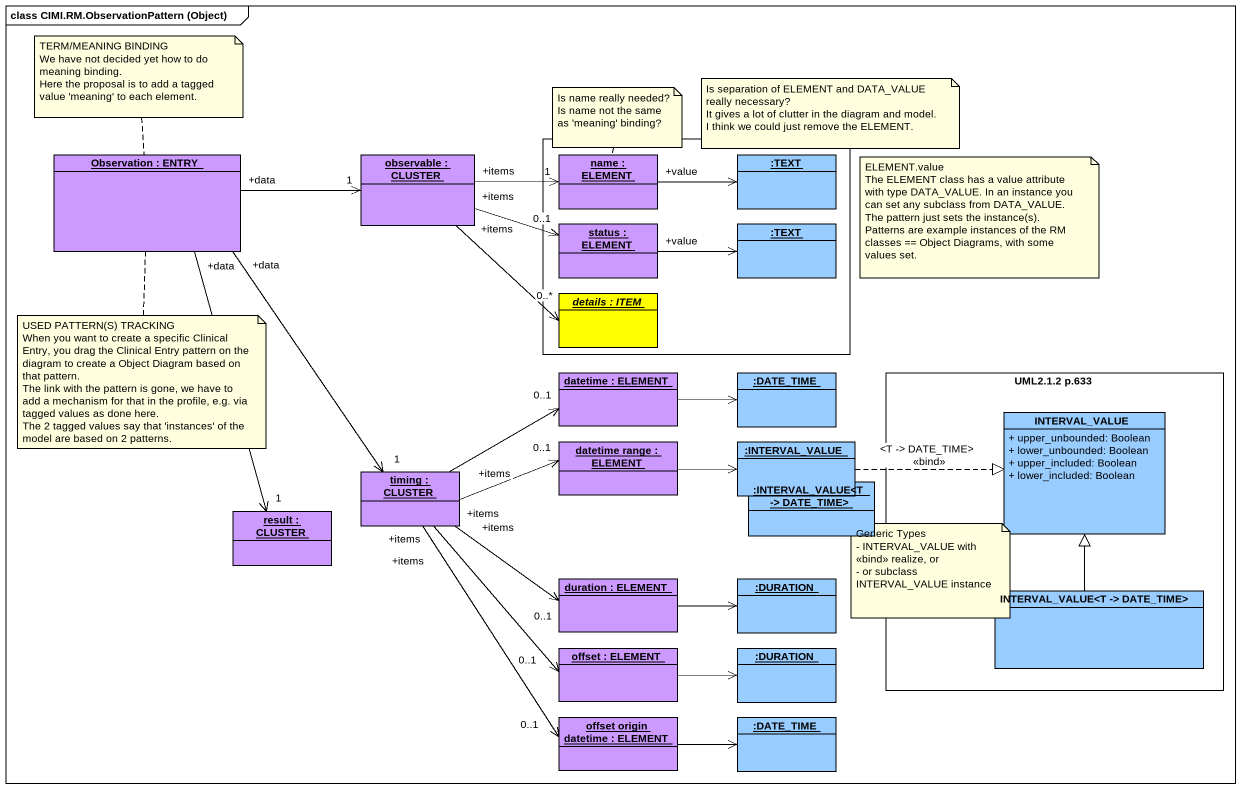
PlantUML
@startuml
mainframe class CIMI.RM.ObservationPattern (Object)
hide circle
hide empty members
skinparam classAttributeIconSize 0
object "Observation : ENTRY" as Observation #CC99FF
object "observable : CLUSTER" as observable #CC99FF
rectangle " " as rectangle1 {
  object "name : ELEMENT" as name #CC99FF
  object ":TEXT" as TEXT #99CCFF
  object "status : ELEMENT" as status #CC99FF
  object ":TEXT" as TEXT_2 #99CCFF
  object "details : ITEM" as details #FFFF00
}
object "datetime : ELEMENT" as datetime #CC99FF
object ":DATE_TIME" as DATE_TIME #99CCFF
rectangle "UML2.1.2 p.633" as UML2_1_2_p_633 {
  class INTERVAL_VALUE #99CCFF {
    + upper_unbounded: Boolean
    + lower_unbounded: Boolean
    + upper_included: Boolean
    + lower_included: Boolean
  }
  class "INTERVAL_VALUE<T -> DATE_TIME>" as INTERVAL_VALUE_T_DATE_TIME_2 #99CCFF
}
object "timing : CLUSTER" as timing #CC99FF
object "datetime range : ELEMENT" as datetime_range #CC99FF
object ":INTERVAL_VALUE" as INTERVAL_VALUE_2 #99CCFF
object ":INTERVAL_VALUE<T -> DATE_TIME>" as INTERVAL_VALUE_T_DATE_TIME #99CCFF
object "result : CLUSTER" as result #CC99FF
object "duration : ELEMENT" as duration #CC99FF
object ":DURATION" as DURATION #99CCFF
object "offset : ELEMENT" as offset #CC99FF
object ":DURATION" as DURATION_2 #99CCFF
object "offset origin datetime : ELEMENT" as offset_origin_datetime #CC99FF
object ":DATE_TIME" as DATE_TIME_2 #99CCFF
Observation "+data" -right-> "1" observable
Observation "+data" --> "1" timing
Observation "+data" --> "1" result
observable "+items" -right-> "1" name
observable "+items" -right-> "0..1" status
observable "+items" --> "0..*" details
name "+value" -right-> TEXT
status "+value" -right-> TEXT_2
datetime -right-> DATE_TIME
timing "+items" -right-> "0..1" datetime
timing "+items" -right-> "0..1" datetime_range
timing "+items" -right-> "0..1" duration
timing "+items" --> "0..1" offset
timing "+items" --> "0..1" offset_origin_datetime
datetime_range -right-> INTERVAL_VALUE_2
INTERVAL_VALUE_2 .right.|> INTERVAL_VALUE : <T -> DATE_TIME>\n<<bind>>
duration -right-> DURATION
INTERVAL_VALUE_T_DATE_TIME_2 -up-|> INTERVAL_VALUE
offset -right-> DURATION_2
offset_origin_datetime -right-> DATE_TIME_2
note top of Observation
  TERM/MEANING BINDING
  We have not decided yet how to do meaning binding.
  Here the proposal is to add a tagged value 'meaning' to each element.
end note
note as N2
  Is separation of ELEMENT and DATA_VALUE really necessary?
  It gives a lot of clutter in the diagram and model.
  I think we could just remove the ELEMENT.
end note
note top of name
  Is name really needed?
  Is name not the same as 'meaning' binding?
end note
note as N4
  ELEMENT.value
  The ELEMENT class has a value attribute with type DATA_VALUE. In an instance you can set any subclass from DATA_VALUE. The pattern just sets the instance(s).
  Patterns are example instances of the RM classes == Object Diagrams, with some values set.
end note
note bottom of Observation
  USED PATTERN(S) TRACKING
  When you want to create a specific Clinical Entry, you drag the Clinical Entry pattern on the diagram to create a Object Diagram based on that pattern.
  The link with the pattern is gone, we have to add a mechanism for that in the profile, e.g. via tagged values as done here.
  The 2 tagged values say that 'instances' of the model are based on 2 patterns.
end note
note as N6
  Generic Types
  - INTERVAL_VALUE with <<bind>> realize, or
  - or subclass INTERVAL_VALUE instance
end note
@enduml
